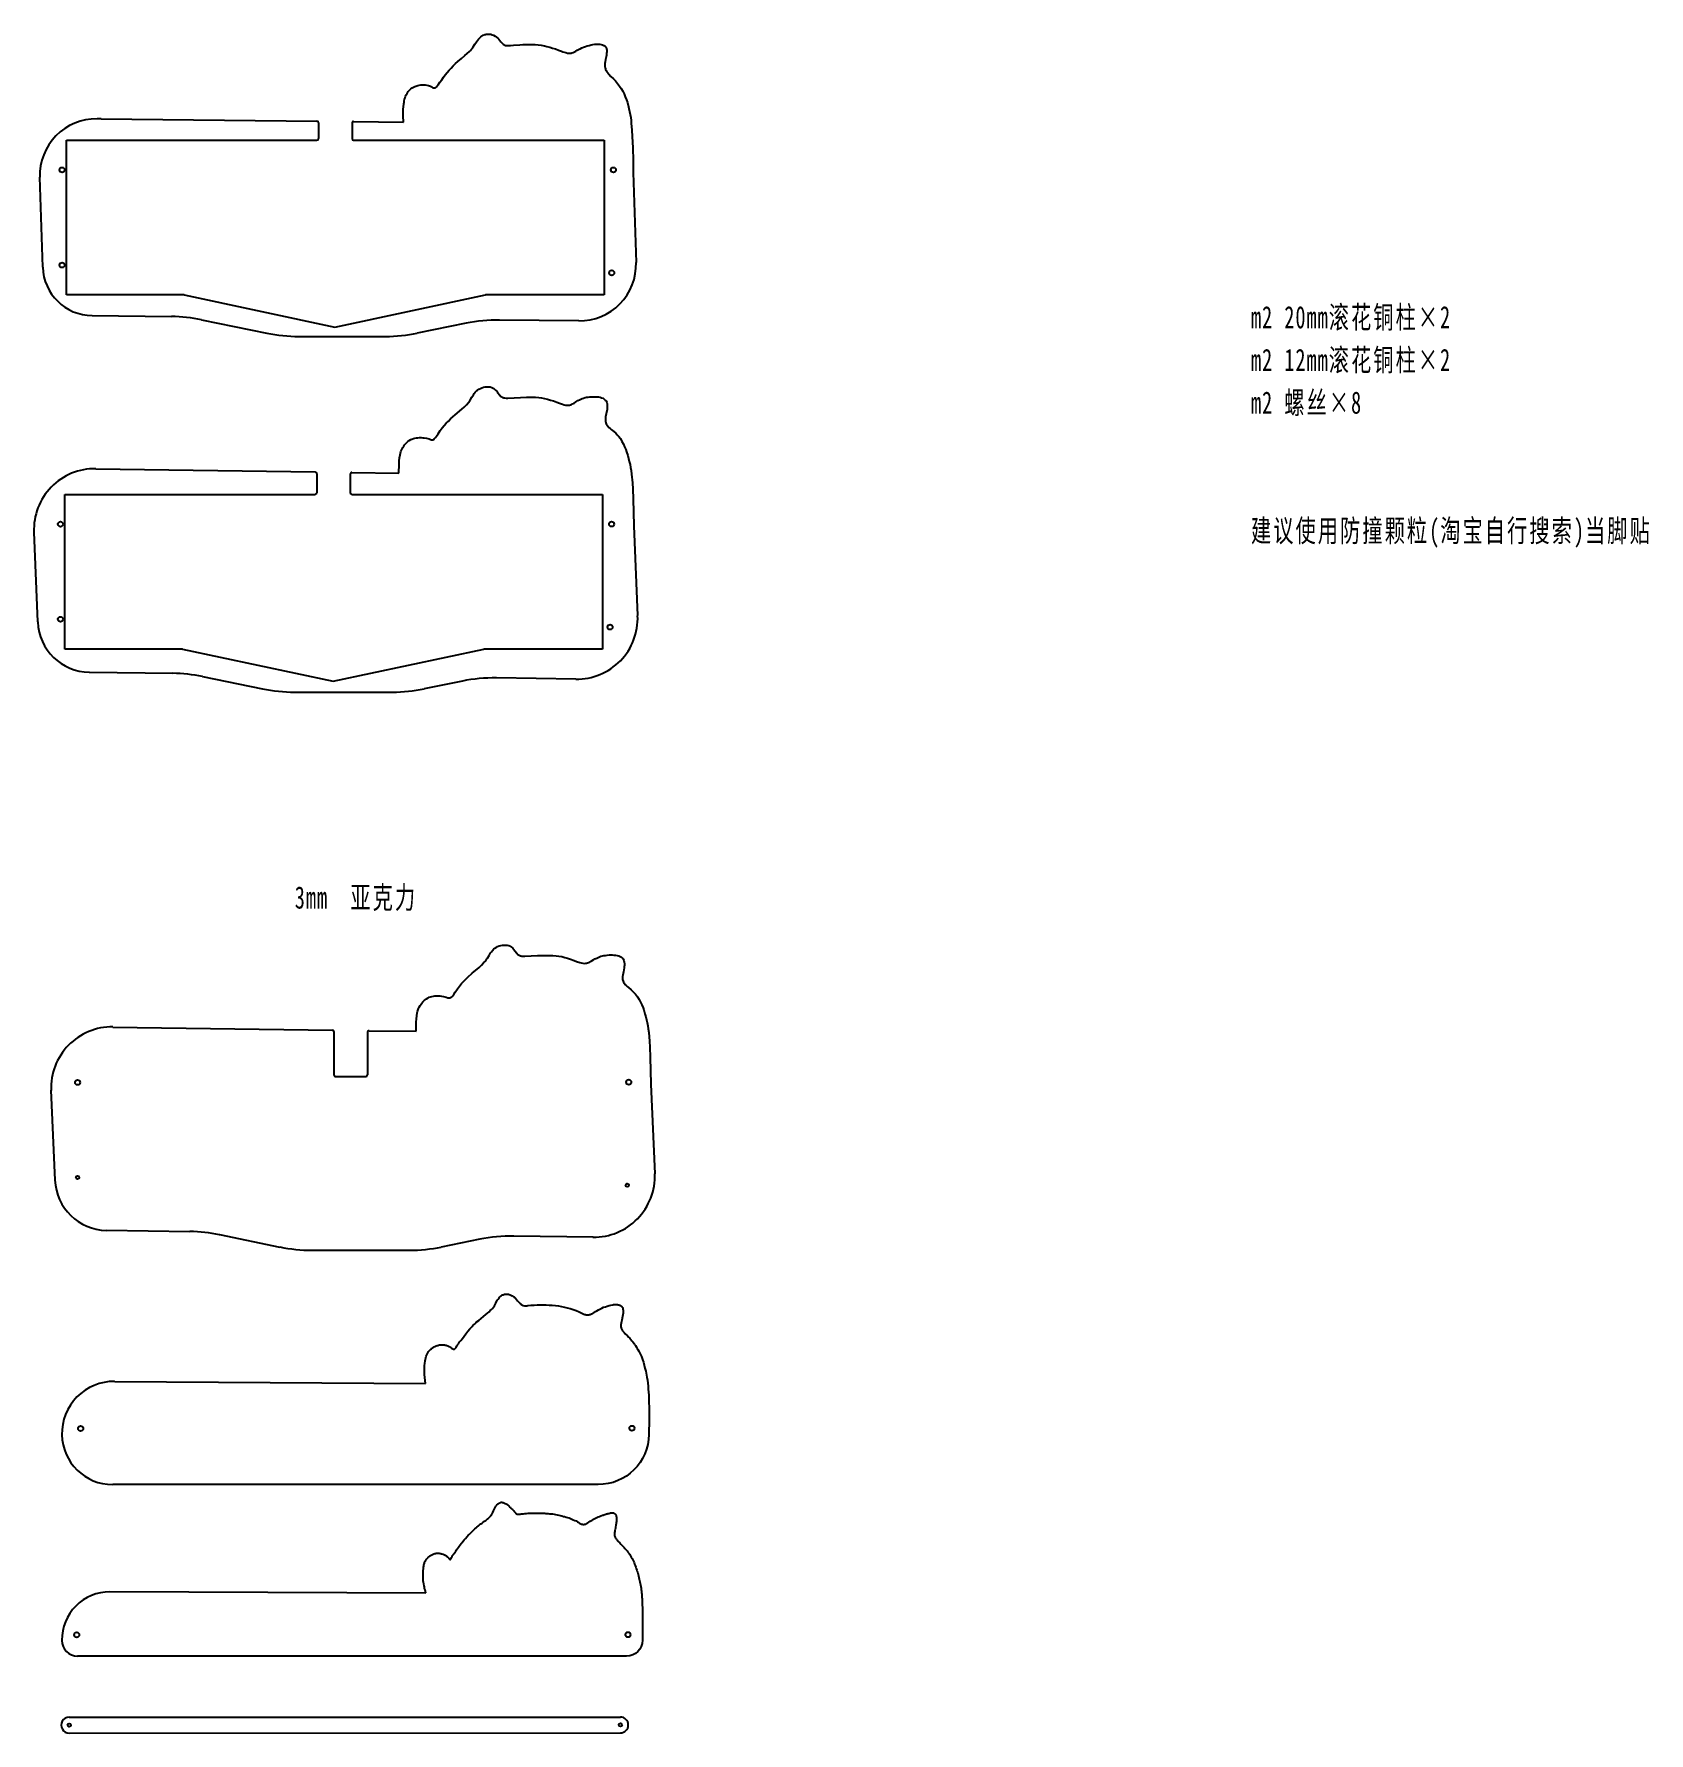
# Model space of a CAD drawing. Extents: x 1237 to 2260, y -732 to 1015.
# Drawn here: x 1244 to 2260, y -732 to 337 of the extents above; entities that cross this region are included whole.
import ezdxf

# ---------------------------------------------------------------- set-up
doc = ezdxf.new("R2010")
doc.units = 0
doc.layers.add('尺寸线层', color=3, linetype='Continuous', lineweight=18)
doc.styles.add('标准', font='', dxfattribs={"width": 0.667})
doc.styles.get('标准').set_extended_font_data('宋体')

msp = doc.modelspace()

# ---------------------------------------------------------------- linework, layer by layer
for p, q in [((1286.2, 283.2), (1283.6, 283.2)), ((1286.2, 283.2), (1421.9, 281.7)), ((1422.9, 280.7), (1422.9, 270.7)), ((1444, 280.5), (1444, 270.7)), ((1445, 281.5), (1476.4, 281.1)), ((1249.4, 189.9), (1247.6, 246.5)), ((1620.9, 249.4), (1622.7, 192.8)), ((1280.6, 159.4), (1330.4, 158.8)), ((1349.4, 156.8), (1390.5, 148.4)), ((1515.8, 154.6), (1485, 148.4)), ((1586.7, 156.1), (1536.8, 156.6)), ((1410.6, 146.3), (1465.1, 146.3)), ((1282.8, 63), (1420.8, 61.1)), ((1421.8, 60.1), (1421.8, 47.9)), ((1442.9, 59.7), (1442.9, 47.9)), ((1443.9, 60.7), (1473.5, 60.3)), ((1246.4, -33.3), (1244, 23.2)), ((1621.2, 27.1), (1623.6, -29.3)), ((1278.8, -64.8), (1331.2, -65.6)), ((1349.9, -67.6), (1387.7, -75.4)), ((1513.5, -70.5), (1489.3, -75.4)), ((1584.8, -69.2), (1534.9, -68.5)), ((1407.8, -77.4), (1469.4, -77.4)), ((1293.6, -288.1), (1431.7, -290)), ((1432.6, -291), (1432.6, -318.2)), ((1453.7, -291.4), (1453.7, -318.2)), ((1454.8, -290.4), (1484.3, -290.8)), ((1433.6, -319.2), (1452.7, -319.2)), ((1257.2, -384.4), (1254.8, -327.9)), ((1632, -324), (1634.4, -380.4)), ((1289.6, -415.9), (1342, -416.7)), ((1360.7, -418.7), (1398.6, -426.5)), ((1524.3, -421.6), (1500.1, -426.5)), ((1595.6, -420.3), (1545.7, -419.6)), ((1418.7, -428.5), (1480.2, -428.5)), ((1294.7, -511), (1490.3, -512.4)), ((1490.5, -644.1), (1291.7, -643.4)), ((1266.1, -722.2), (1612.8, -722.1)), ((1266.1, -732.2), (1612.8, -732.1))]:
    msp.add_line(p, q)
at = {"color": 7, "linetype": 'Continuous', "lineweight": 25}
for p, q in [((1264.3, 172.4), (1264.3, 269.7)), ((1264.3, 269.7), (1421.9, 269.7)), ((1445, 269.7), (1602.6, 269.7)), ((1602.6, 269.7), (1602.6, 172.4)), ((1338.5, 172.4), (1264.3, 172.4)), ((1338.5, 172.4), (1433.2, 152.2)), ((1433.2, 152.2), (1527.9, 172.4)), ((1602.6, 172.4), (1527.9, 172.4)), ((1263.3, -50.4), (1263.3, 46.9)), ((1263.3, 46.9), (1420.8, 46.9)), ((1443.9, 46.9), (1601.5, 46.9)), ((1601.5, 46.9), (1601.5, -50.4)), ((1337.4, -50.4), (1263.3, -50.4)), ((1337.4, -50.4), (1432.1, -70.5)), ((1432.1, -70.5), (1526.9, -50.4)), ((1601.5, -50.4), (1526.9, -50.4))]:
    msp.add_line(p, q, dxfattribs=at)
for points in [[(1476.4, 281.1), (1476.2, 285), (1476.2, 286.9), (1476.2, 289.2), (1476.3, 290.7), (1476.5, 292.6), (1476.7, 293.6), (1476.8, 294.2), (1477.1, 295.5), (1477.4, 296.4), (1477.7, 297.4), (1478.1, 298.2), (1478.6, 299.1), (1479.1, 299.9), (1479.4, 300.4), (1480.3, 301.4), (1481.1, 302), (1481.9, 302.6), (1482.7, 303.1), (1483.6, 303.5), (1484.1, 303.8), (1485.4, 304.2), (1486.3, 304.4), (1487.2, 304.6), (1488.2, 304.6), (1489.2, 304.6), (1490, 304.6), (1491, 304.4), (1492.1, 304.2), (1493.4, 303.7), (1494.2, 303.2), (1494.7, 302.9), (1495.2, 302.7), (1495.6, 302.7), (1496.1, 302.7), (1496.5, 302.8), (1496.7, 302.9), (1497.2, 303.4), (1497.8, 304.1), (1498.1, 304.6), (1499.3, 306.2), (1500.4, 307.8), (1501.5, 309.3), (1502.7, 310.8), (1503.9, 312.4), (1505.1, 313.7), (1506.3, 315.1), (1507.7, 316.5), (1509.1, 317.9), (1510.5, 319.2), (1512.8, 321.2), (1515, 323), (1516.5, 324.2), (1517.9, 325.5), (1518.5, 326.2), (1519.2, 326.9), (1519.9, 327.8), (1520.3, 328.4), (1521.3, 330.1), (1522.3, 331.7), (1522.9, 332.5), (1523.5, 333.3), (1524.2, 334), (1525, 334.7), (1525.8, 335.3), (1526.6, 335.8), (1527.5, 336.2), (1528, 336.3), (1528.4, 336.4), (1528.8, 336.5), (1529.4, 336.5), (1529.8, 336.5), (1530.3, 336.5), (1531.3, 336.4), (1532.2, 336.1), (1533.1, 335.7), (1534, 335.2), (1534.8, 334.6), (1536, 333.6), (1536.4, 333.2), (1537, 332.4), (1537.7, 331.6), (1538.3, 330.9), (1539, 330.2), (1539.4, 330), (1539.7, 329.7), (1540.1, 329.6), (1540.6, 329.4), (1541, 329.4), (1541.5, 329.3), (1542.5, 329.3), (1543.7, 329.4), (1545.6, 329.5), (1549.6, 329.8), (1551.5, 329.9), (1553.5, 329.9), (1555.4, 330), (1557.3, 329.9), (1559.2, 329.9), (1561, 329.7), (1562.9, 329.5), (1565, 329.1), (1566.5, 328.7), (1568.4, 328.2), (1570.2, 327.7), (1572, 327.1), (1573.8, 326.4), (1575.7, 325.7), (1576.7, 325.4), (1578.6, 324.8), (1579.5, 324.5), (1580.5, 324.4), (1580.9, 324.4), (1581.3, 324.4), (1581.8, 324.5), (1582.2, 324.6), (1583.1, 324.9), (1583.9, 325.3), (1584.8, 325.7), (1585.6, 326.3), (1586.9, 327), (1587.6, 327.3), (1588.6, 327.8), (1589.7, 328.3), (1590.9, 328.7), (1592, 329.1), (1593.2, 329.4), (1594.4, 329.7), (1595.5, 329.9), (1596.7, 330.1), (1597.8, 330.2), (1598.8, 330.2), (1599.8, 330.1), (1600.8, 330), (1601.6, 329.7), (1602, 329.6), (1602.3, 329.4), (1602.7, 329.2), (1603, 329), (1603.2, 328.7), (1603.5, 328.4), (1603.7, 328.1), (1603.8, 327.8), (1604, 327.4), (1604.1, 327), (1604.2, 326.6), (1604.2, 326.2), (1604.2, 325.3), (1604.1, 324.3), (1604, 323.2), (1603.8, 322.2), (1603.5, 320.5), (1603.3, 319), (1603.1, 318), (1603.1, 317), (1603.1, 316.1), (1603.2, 315.2), (1603.4, 314.6), (1603.4, 314.3), (1603.8, 313.5), (1604.3, 312.7), (1604.9, 312), (1605.5, 311.3), (1606.9, 309.8), (1608.5, 308.3), (1609.8, 307), (1611.1, 305.4), (1612.2, 303.8), (1613.3, 302.2), (1614.3, 300.5), (1615.1, 298.8), (1615.9, 297), (1616.6, 295.2), (1617.2, 293.4), (1617.9, 290.8), (1618.2, 289.7), (1618.6, 287.8), (1619, 285.9), (1619.3, 284), (1619.5, 282.1), (1619.7, 280.2), (1620.1, 276.3), (1620.3, 271.9), (1620.5, 268.6), (1620.6, 264.8), (1620.8, 257.1), (1620.9, 249.4)], [(1473.5, 60.3), (1473.6, 66), (1473.7, 68.1), (1473.8, 70), (1474.2, 71.9), (1474.4, 72.8), (1474.8, 74), (1475.1, 74.7), (1475.5, 75.6), (1476, 76.5), (1476.5, 77.3), (1477.1, 78.1), (1477.8, 78.9), (1478.5, 79.6), (1479.2, 80.2), (1480, 80.8), (1481.1, 81.4), (1481.7, 81.7), (1482.6, 82.1), (1483.5, 82.3), (1484.5, 82.5), (1485.4, 82.6), (1486.4, 82.7), (1487.4, 82.7), (1488.5, 82.6), (1489.4, 82.5), (1490.8, 82.3), (1492.5, 81.8), (1493.4, 81.4), (1493.9, 81.3), (1494.4, 81.3), (1494.8, 81.3), (1495.2, 81.5), (1495.6, 81.7), (1495.9, 82), (1496.6, 82.7), (1497.2, 83.5), (1498.1, 85), (1499.5, 87.1), (1500.7, 88.8), (1502, 90.3), (1503.3, 91.7), (1504.7, 93.1), (1506, 94.4), (1508.8, 96.9), (1513.1, 100.5), (1514.6, 101.9), (1516, 103.3), (1517.3, 104.7), (1518.1, 105.8), (1518.4, 106.3), (1519.4, 108), (1520.4, 109.6), (1520.9, 110.4), (1521.5, 111.2), (1522.5, 112.2), (1523, 112.5), (1523.8, 113.1), (1524.8, 113.6), (1525.7, 114), (1526.8, 114.3), (1527.8, 114.5), (1528.9, 114.6), (1529.9, 114.6), (1530.9, 114.5), (1531.9, 114.2), (1532.8, 113.8), (1533.3, 113.5), (1534.3, 112.6), (1535, 111.8), (1535.6, 111), (1536.9, 109.4), (1537.5, 108.7), (1538.3, 108.2), (1538.7, 107.9), (1539.1, 107.8), (1539.5, 107.7), (1540, 107.6), (1541, 107.5), (1542, 107.5), (1546, 107.7), (1549.9, 107.9), (1553.8, 108.1), (1555.7, 108.1), (1557.6, 108.1), (1559.5, 108), (1561.6, 107.8), (1563.2, 107.6), (1565.1, 107.3), (1566.9, 106.8), (1568.8, 106.3), (1570.7, 105.7), (1572.9, 104.9), (1574.5, 104.3), (1576.4, 103.6), (1577.4, 103.3), (1578.3, 103.1), (1579.3, 103), (1580.2, 103.1), (1580.8, 103.1), (1582, 103.5), (1582.8, 103.9), (1583.7, 104.4), (1585.4, 105.5), (1586, 105.9), (1587.1, 106.4), (1588, 106.8), (1588.8, 107.2), (1589.7, 107.5), (1590.7, 107.8), (1591.6, 108), (1592.6, 108.1), (1593.6, 108.3), (1595, 108.4), (1595.7, 108.4), (1596.8, 108.4), (1597.9, 108.3), (1599, 108.2), (1600, 108), (1601, 107.7), (1601.9, 107.4), (1602.7, 106.9), (1603.3, 106.3), (1603.6, 106), (1603.8, 105.8), (1604.2, 104.8), (1604.5, 103.9), (1604.6, 102.9), (1604.6, 101.9), (1604.5, 100.8), (1604.4, 100.3), (1603.9, 97.7), (1603.5, 95.7), (1603.4, 94.7), (1603.4, 93.8), (1603.4, 92.9), (1603.6, 91.9), (1603.9, 91.3), (1604.4, 90.5), (1604.9, 89.8), (1605.6, 89.1), (1606.3, 88.4), (1607.1, 87.8), (1608.7, 86.4), (1609.9, 85.4), (1610.9, 84.3), (1611.6, 83.6), (1612.8, 82), (1613.8, 80.3), (1614.7, 78.6), (1615.5, 76.9), (1616.2, 75.1), (1616.7, 73.8), (1617.5, 71.4), (1618, 69.5), (1618.4, 67.6), (1618.9, 65.7), (1619.2, 63.8), (1619.5, 61.9), (1619.9, 59.6), (1620.4, 54.2), (1620.6, 50.3), (1620.8, 44.1), (1621.2, 27.1)], [(1484.3, -290.8), (1484.4, -285.1), (1484.5, -283), (1484.7, -281.1), (1485, -279.2), (1485.2, -278.3), (1485.6, -277.1), (1485.9, -276.4), (1486.3, -275.5), (1486.8, -274.6), (1487.4, -273.8), (1488, -273), (1488.6, -272.2), (1489.3, -271.5), (1490.1, -270.9), (1490.8, -270.3), (1492, -269.7), (1492.5, -269.4), (1493.4, -269), (1494.3, -268.8), (1495.3, -268.6), (1496.2, -268.5), (1497.2, -268.4), (1498.2, -268.4), (1499.3, -268.5), (1500.3, -268.6), (1501.6, -268.8), (1503.3, -269.3), (1504.2, -269.7), (1504.7, -269.8), (1505.2, -269.8), (1505.6, -269.8), (1506, -269.6), (1506.4, -269.4), (1506.7, -269.1), (1507.4, -268.4), (1508, -267.6), (1508.9, -266.1), (1510.3, -264), (1511.6, -262.3), (1512.8, -260.8), (1514.1, -259.4), (1515.5, -258), (1516.8, -256.7), (1519.6, -254.2), (1523.9, -250.6), (1525.4, -249.2), (1526.8, -247.8), (1528.1, -246.4), (1528.9, -245.3), (1529.2, -244.8), (1530.2, -243.1), (1531.2, -241.5), (1531.8, -240.7), (1532.4, -239.9), (1533.3, -238.9), (1533.8, -238.5), (1534.6, -238), (1535.6, -237.5), (1536.6, -237.1), (1537.6, -236.8), (1538.6, -236.6), (1539.7, -236.5), (1540.7, -236.5), (1541.7, -236.6), (1542.7, -236.9), (1543.6, -237.3), (1544.1, -237.6), (1545.1, -238.5), (1545.8, -239.3), (1546.4, -240.1), (1547.7, -241.7), (1548.3, -242.4), (1549.1, -242.9), (1549.5, -243.1), (1549.9, -243.3), (1550.3, -243.4), (1550.8, -243.5), (1551.8, -243.6), (1552.8, -243.6), (1556.8, -243.4), (1560.7, -243.2), (1564.6, -243), (1566.5, -243), (1568.4, -243), (1570.3, -243.1), (1572.4, -243.3), (1574, -243.5), (1575.9, -243.8), (1577.8, -244.3), (1579.6, -244.8), (1581.5, -245.4), (1583.7, -246.2), (1585.3, -246.8), (1587.3, -247.5), (1588.2, -247.8), (1589.2, -248), (1590.1, -248.1), (1591, -248), (1591.6, -247.9), (1592.8, -247.6), (1593.6, -247.2), (1594.5, -246.7), (1596.2, -245.6), (1596.8, -245.2), (1597.9, -244.7), (1598.8, -244.3), (1599.6, -243.9), (1600.5, -243.6), (1601.5, -243.3), (1602.4, -243.1), (1603.4, -243), (1604.4, -242.8), (1605.8, -242.7), (1606.5, -242.7), (1607.6, -242.7), (1608.7, -242.8), (1609.8, -242.9), (1610.8, -243.1), (1611.8, -243.4), (1612.7, -243.7), (1613.5, -244.2), (1614.2, -244.8), (1614.4, -245.1), (1614.6, -245.3), (1615, -246.3), (1615.3, -247.2), (1615.4, -248.2), (1615.4, -249.2), (1615.3, -250.2), (1615.2, -250.8), (1614.7, -253.4), (1614.4, -255.4), (1614.2, -256.4), (1614.2, -257.3), (1614.2, -258.2), (1614.5, -259.2), (1614.7, -259.8), (1615.2, -260.6), (1615.7, -261.3), (1616.4, -262), (1617.1, -262.7), (1617.9, -263.3), (1619.5, -264.7), (1620.7, -265.7), (1621.7, -266.8), (1622.4, -267.5), (1623.6, -269.1), (1624.6, -270.8), (1625.5, -272.5), (1626.3, -274.2), (1627.1, -276), (1627.5, -277.3), (1628.3, -279.7), (1628.8, -281.6), (1629.3, -283.5), (1629.7, -285.3), (1630, -287.3), (1630.3, -289.2), (1630.7, -291.5), (1631.2, -296.9), (1631.4, -300.8), (1631.6, -307), (1632, -324)]]:
    msp.add_lwpolyline(points)
for points in [[(1490.3, -512.4), (1490.1, -510.5), (1489.8, -508.6), (1489.6, -506.7), (1489.6, -506.2), (1489.6, -504.8), (1489.6, -503.9), (1489.6, -502.9), (1489.7, -501), (1489.8, -499.8), (1490, -498.1), (1490.2, -497.1), (1490.4, -496.2), (1490.7, -495.2), (1491, -494.3), (1491.4, -493.5), (1491.9, -492.6), (1492.2, -492.2), (1492.5, -491.8), (1492.8, -491.5), (1493.1, -491.1), (1493.5, -490.8), (1493.9, -490.5), (1494.3, -490.1), (1494.7, -489.8), (1495.1, -489.6), (1495.6, -489.3), (1496.5, -488.9), (1497, -488.7), (1497.5, -488.5), (1498, -488.4), (1498.5, -488.2), (1499, -488.1), (1499.6, -488), (1500.1, -488), (1500.6, -488), (1501.1, -488), (1501.7, -488), (1502.2, -488.1), (1502.7, -488.2), (1503.2, -488.3), (1503.7, -488.4), (1504.2, -488.6), (1504.7, -488.8), (1505.2, -489.1), (1505.7, -489.3), (1506, -489.6), (1506.6, -490), (1507, -490.3), (1507.4, -490.6), (1507.6, -490.7), (1507.8, -490.7), (1508, -490.8), (1508.1, -490.8), (1508.3, -490.7), (1508.5, -490.7), (1508.7, -490.5), (1508.8, -490.4), (1509.1, -490.1), (1509.5, -489.6), (1510, -488.7), (1510.4, -488.1), (1510.6, -487.7), (1510.9, -487.3), (1511.2, -486.9), (1511.7, -486.1), (1512.4, -485.2), (1513.4, -484), (1514.5, -482.5), (1515.7, -481), (1516.9, -479.5), (1518.2, -478), (1519.5, -476.5), (1520.1, -475.8), (1521.1, -474.9), (1521.5, -474.5), (1522.2, -473.8), (1523.7, -472.6), (1526.7, -470.2), (1528.2, -469), (1529.3, -468.1), (1530.3, -467.2), (1531, -466.5), (1531.7, -465.8), (1532.3, -465.1), (1532.9, -464.3), (1533.6, -463.4), (1534, -462.7), (1534.5, -461.8), (1535.4, -460), (1535.9, -459.2), (1536.5, -458.4), (1536.8, -458), (1537.1, -457.7), (1537.4, -457.4), (1537.8, -457.1), (1538.2, -456.8), (1538.5, -456.6), (1539, -456.5), (1539.4, -456.3), (1539.9, -456.2), (1540.4, -456.2), (1540.9, -456.1), (1541.4, -456.1), (1541.9, -456.2), (1542.4, -456.2), (1542.9, -456.3), (1543.4, -456.5), (1543.9, -456.7), (1544.4, -456.9), (1544.8, -457.1), (1545.4, -457.5), (1545.7, -457.7), (1546.1, -458), (1546.5, -458.3), (1546.8, -458.7), (1547.5, -459.5), (1548.2, -460.3), (1548.9, -461.1), (1549.5, -461.8), (1549.9, -462.1), (1550.2, -462.4), (1550.6, -462.7), (1550.9, -462.9), (1551.3, -463.1), (1551.7, -463.3), (1552.4, -463.4), (1552.6, -463.4), (1553.1, -463.4), (1553.9, -463.4), (1554.5, -463.3), (1556.5, -463.1), (1558.5, -463), (1560.4, -462.9), (1562.3, -462.9), (1564.3, -462.9), (1566.2, -462.9), (1568.1, -463), (1570, -463.1), (1571.9, -463.3), (1573.8, -463.5), (1575.7, -463.8), (1577.6, -464.2), (1579.4, -464.7), (1581.3, -465.2), (1583.1, -465.8), (1585, -466.5), (1586.8, -467.3), (1587.8, -467.7), (1589.5, -468.6), (1589.9, -468.7), (1590.4, -468.9), (1590.8, -469), (1591.3, -469.2), (1591.7, -469.2), (1592.1, -469.2), (1592.5, -469.2), (1592.9, -469.1), (1593.4, -469), (1593.8, -468.9), (1594.2, -468.8), (1594.6, -468.6), (1595.5, -468.2), (1596.3, -467.7), (1597.2, -467.1), (1598.1, -466.6), (1599.1, -466), (1599.8, -465.6), (1601.2, -464.9), (1602.3, -464.4), (1603.4, -464), (1604.6, -463.6), (1605.7, -463.3), (1606.9, -463), (1608, -462.8), (1608.5, -462.7), (1609, -462.7), (1609.5, -462.6), (1610, -462.6), (1610.5, -462.6), (1611, -462.7), (1611.4, -462.8), (1611.8, -462.8), (1612.2, -463), (1612.6, -463.1), (1612.9, -463.3), (1613.2, -463.5), (1613.5, -463.7), (1613.7, -464), (1614, -464.3), (1614.1, -464.6), (1614.3, -464.9), (1614.4, -465.3), (1614.4, -465.7), (1614.5, -466.2), (1614.5, -466.6), (1614.5, -467.1), (1614.5, -468.1), (1614.3, -469.1), (1614.2, -470.2), (1613.7, -472.5), (1613.5, -473.4), (1613.3, -474.4), (1613.2, -475.4), (1613.2, -475.8), (1613.2, -476.3), (1613.2, -476.7), (1613.3, -477.2), (1613.4, -477.5), (1613.5, -478), (1613.7, -478.4), (1613.9, -478.8), (1614.2, -479.2), (1614.5, -479.6), (1615.1, -480.3), (1615.8, -481), (1617.2, -482.4), (1617.8, -482.9), (1618.7, -483.9), (1619.4, -484.6), (1620, -485.4), (1620.7, -486.2), (1621.3, -486.9), (1621.8, -487.7), (1622.4, -488.5), (1622.9, -489.4), (1623.4, -490.2), (1623.9, -491), (1624.4, -491.9), (1625.2, -493.6), (1626, -495.4), (1626.7, -497.2), (1627.3, -499), (1627.8, -500.8), (1628.3, -502.7), (1628.8, -504.6), (1629.2, -507), (1629.5, -508.3), (1629.8, -510.2), (1630, -512.1), (1630.2, -514), (1630.4, -515.9), (1630.5, -517.8), (1630.7, -519.7), (1630.8, -524), (1630.9, -527.4), (1630.9, -531.2), (1630.9, -535), (1630.8, -544.3, -0.41098), (1598.8, -575.9), (1293.5, -575.9)], [(1490.5, -644.1), (1490, -642.2), (1489.7, -641.3), (1489.5, -640.3), (1489.3, -639.5), (1489.1, -638.4), (1488.9, -637.5), (1488.8, -636.5), (1488.8, -636), (1488.7, -635.7), (1488.7, -634.6), (1488.7, -633.6), (1488.7, -632.6), (1488.7, -631.1), (1488.8, -629.7), (1488.9, -628.8), (1488.9, -628.3), (1489, -627.8), (1489.1, -627.2), (1489.1, -626.8), (1489.2, -626.4), (1489.4, -625.9), (1489.5, -625.4), (1489.7, -625), (1489.9, -624.5), (1490.1, -624.1), (1490.4, -623.5), (1490.6, -623.2), (1490.9, -622.8), (1491.2, -622.4), (1491.5, -622.1), (1491.8, -621.7), (1492.1, -621.4), (1492.5, -621.1), (1492.9, -620.8), (1493.3, -620.5), (1493.7, -620.2), (1494.2, -620), (1494.6, -619.8), (1495.1, -619.6), (1495.5, -619.4), (1496, -619.3), (1496.5, -619.2), (1497, -619.1), (1497.4, -619.1), (1497.8, -619), (1498.4, -619.1), (1498.9, -619.1), (1499.4, -619.2), (1499.9, -619.3), (1500.3, -619.4), (1500.6, -619.5), (1501.3, -619.7), (1501.7, -619.9), (1502.2, -620.1), (1502.6, -620.3), (1502.9, -620.4), (1503, -620.5), (1503.4, -620.8), (1503.7, -621.1), (1504.1, -621.4), (1504.4, -621.8), (1504.8, -622.1), (1505, -622.4), (1505.3, -622.8), (1505.4, -622.9), (1505.5, -623), (1505.5, -623), (1505.7, -623.1), (1505.7, -623.1), (1505.8, -623.1), (1505.9, -623), (1506, -623), (1506, -622.9), (1506.1, -622.8), (1506.2, -622.7), (1506.2, -622.6), (1506.4, -622.3), (1506.6, -621.8), (1506.7, -621.5), (1506.9, -621.3), (1507, -621), (1507.1, -620.8), (1507.3, -620.6), (1507.4, -620.4), (1507.8, -619.9), (1507.9, -619.7), (1508.2, -619.3), (1508.7, -618.6), (1509.3, -617.8), (1509.8, -616.9), (1510.4, -616.1), (1510.9, -615.3), (1511.4, -614.7), (1512.1, -613.7), (1512.7, -613), (1513, -612.5), (1514.6, -610.7), (1515.4, -609.8), (1516.5, -608.5), (1517.1, -607.8), (1517.6, -607.3), (1518.5, -606.4), (1520.1, -604.9), (1521.3, -603.8), (1522, -603.1), (1522.5, -602.7), (1523.5, -601.8), (1524.2, -601.2), (1525.1, -600.5), (1525.8, -600.1), (1526.6, -599.5), (1527.3, -598.9), (1528.2, -598.4), (1528.9, -597.8), (1529.3, -597.5), (1529.7, -597.2), (1530.1, -596.9), (1530.3, -596.7), (1530.7, -596.2), (1531.1, -595.8), (1531.4, -595.5), (1531.6, -595.1), (1531.9, -594.6), (1532.1, -594.2), (1532.4, -593.8), (1532.6, -593.4), (1533, -592.5), (1533.4, -591.6), (1533.8, -590.8), (1534, -590.3), (1534.3, -589.9), (1534.5, -589.5), (1534.8, -589.1), (1535, -588.8), (1535.3, -588.5), (1535.5, -588.3), (1535.7, -588.1), (1535.9, -588), (1536.1, -587.8), (1536.3, -587.7), (1536.5, -587.5), (1536.7, -587.4), (1536.9, -587.3), (1537.2, -587.2), (1537.4, -587.1), (1537.6, -587.1), (1537.9, -587), (1538.2, -587), (1538.3, -587), (1538.6, -587.1), (1538.8, -587.1), (1539, -587.2), (1539.5, -587.4), (1540, -587.6), (1540.4, -587.7), (1540.9, -588), (1541.3, -588.2), (1541.5, -588.3), (1541.6, -588.4), (1541.9, -588.6), (1542.1, -588.7), (1542.4, -589.1), (1542.7, -589.4), (1543.1, -589.8), (1543.4, -590.1), (1543.7, -590.5), (1544.4, -591.2), (1544.9, -591.6), (1545.8, -592.5), (1546.1, -592.9), (1546.5, -593.3), (1546.8, -593.6), (1547, -593.8), (1547.1, -594), (1547.3, -594.2), (1547.5, -594.3), (1547.7, -594.5), (1547.9, -594.5), (1548.1, -594.6), (1548.3, -594.6), (1548.6, -594.6), (1548.8, -594.6), (1549.1, -594.6), (1549.3, -594.5), (1549.8, -594.5), (1550.4, -594.4), (1550.9, -594.3), (1551.9, -594.2), (1552.8, -594), (1553.8, -594), (1554.8, -593.9), (1555.7, -593.8), (1556.6, -593.8), (1557.6, -593.8), (1558.3, -593.8), (1559.5, -593.8), (1560.5, -593.8), (1561.4, -593.8), (1562.4, -593.8), (1563.4, -593.8), (1564.3, -593.9), (1565.3, -593.9), (1566, -594), (1567.3, -594.1), (1568.2, -594.2), (1569.2, -594.3), (1570.2, -594.4), (1571.1, -594.6), (1572.1, -594.8), (1573, -594.9), (1574, -595.1), (1574.9, -595.3), (1575.9, -595.6), (1577, -595.9), (1577.7, -596), (1578.7, -596.3), (1579.6, -596.6), (1580.5, -596.9), (1581.4, -597.2), (1582.3, -597.6), (1583.2, -598), (1584.1, -598.4), (1585, -598.8), (1585.8, -599.3), (1586.2, -599.6), (1586.7, -599.8), (1587.2, -600.2), (1587.9, -600.6), (1588.2, -600.7), (1588.4, -600.8), (1588.5, -600.9), (1588.8, -600.9), (1589, -600.9), (1589.2, -601), (1589.4, -601), (1589.6, -601), (1589.9, -601), (1590.2, -600.9), (1590.3, -600.9), (1590.5, -600.8), (1590.8, -600.8), (1591, -600.7), (1591.5, -600.4), (1591.9, -600.2), (1592.4, -599.9), (1592.9, -599.6), (1593.8, -599), (1594.2, -598.7), (1594.6, -598.4), (1595.1, -598.2), (1595.5, -597.9), (1595.9, -597.7), (1596.4, -597.4), (1597.2, -597), (1598, -596.6), (1598.9, -596.2), (1599.7, -595.9), (1600.6, -595.5), (1601.5, -595.2), (1602, -595.1), (1602.5, -594.9), (1603, -594.7), (1603.6, -594.5), (1604, -594.4), (1604.5, -594.3), (1605, -594.1), (1605.6, -594), (1606.1, -593.8), (1606.6, -593.7), (1607.1, -593.7), (1607.3, -593.7), (1607.6, -593.6), (1607.8, -593.6), (1608, -593.7), (1608.2, -593.7), (1608.4, -593.7), (1608.6, -593.8), (1608.8, -593.8), (1608.9, -593.9), (1609.1, -594), (1609.2, -594.1), (1609.4, -594.2), (1609.5, -594.3), (1609.6, -594.5), (1609.7, -594.6), (1609.8, -594.8), (1609.9, -594.9), (1610, -595.1), (1610.1, -595.3), (1610.1, -595.5), (1610.2, -595.7), (1610.2, -596), (1610.3, -596.2), (1610.3, -596.4), (1610.3, -596.9), (1610.3, -597.5), (1610.3, -598), (1610.3, -598.6), (1610.3, -599.1), (1610.2, -599.7), (1610.1, -600.3), (1610, -601.5), (1609.8, -602.7), (1609.7, -603.3), (1609.5, -604.1), (1609.4, -604.4), (1609.3, -605), (1609.3, -605.5), (1609.2, -606), (1609.2, -606.5), (1609.1, -607), (1609.1, -607.4), (1609.2, -607.6), (1609.2, -607.9), (1609.2, -608.1), (1609.3, -608.3), (1609.3, -608.5), (1609.4, -608.6), (1609.5, -609), (1609.6, -609.2), (1609.8, -609.6), (1610.1, -610), (1610.4, -610.4), (1610.7, -610.8), (1611, -611.2), (1611.5, -611.7), (1612.4, -612.6), (1613.1, -613.4), (1613.7, -614.1), (1615.1, -615.5), (1615.7, -616.2), (1616.4, -616.9), (1617, -617.6), (1617.6, -618.4), (1618.3, -619.3), (1618.7, -619.9), (1619.2, -620.7), (1619.7, -621.5), (1620.2, -622.4), (1620.6, -623.3), (1621, -624.1), (1621.4, -625), (1621.8, -625.9), (1622.2, -626.8), (1622.5, -627.8), (1622.8, -628.7), (1623.2, -629.8), (1623.4, -630.6), (1623.7, -631.5), (1624, -632.4), (1624.2, -633.4), (1624.5, -634.3), (1624.7, -635.3), (1624.9, -636.2), (1625.1, -637.1), (1625.3, -638.1), (1625.5, -639), (1625.7, -640), (1625.8, -641), (1625.9, -641.8), (1626.1, -642.9), (1626.2, -643.8), (1626.3, -644.8), (1626.4, -645.8), (1626.4, -646.7), (1626.5, -647.7), (1626.6, -649.6), (1626.6, -651.6), (1626.7, -653.5), (1626.7, -655.5), (1626.7, -659.9), (1626.7, -665.2), (1626.7, -673.8, -0.413668), (1616.7, -683.8), (1271.4, -683.8)]]:
    msp.add_lwpolyline(points, format="xyb")
for centre in [(1261.6, 251), (1608.4, 251), (1261.6, 191.2), (1607.4, 186.3), (1260.6, 28.2), (1607.3, 28.3), (1260.6, -31.6), (1606.3, -36.5), (1271.4, -322.9), (1618.1, -322.8), (1273.3, -540.6), (1620.1, -540.5), (1270.8, -670.4), (1617.6, -670.3)]:
    msp.add_circle(centre, 1.6)
at = {"linetype": 'Continuous'}
for centre in [(1271.4, -382.7), (1617.1, -387.6), (1266.1, -727.2), (1612.8, -727.1)]:
    msp.add_circle(centre, 1.05, dxfattribs=at)
for centre, radius, start, end in [((1283.2, 247.6), 35.6, 89.3877, 181.7675), ((1421.9, 280.7), 1, 0, 89.3755), ((1445, 280.5), 1, 89.3755, 180), ((1587.1, 191.7), 35.6, 269.3877, 1.7675), ((1280.9, 190.9), 31.5, 181.7675, 269.3877), ((1329.3, 58.8), 100, 78.4023, 89.3839), ((1535.7, 56.6), 100, 89.3839, 101.5087), ((1410.6, 246.3), 100, 258.4023, 270), ((1465.1, 246.3), 100, 270, 281.5087), ((1282.3, 24.7), 38.4, 89.1922, 182.2857), ((1420.8, 60.1), 1, 0, 89.1749), ((1443.9, 59.7), 1, 89.1749, 180), ((1585.3, -30.9), 38.4, 269.1922, 2.2857), ((1279.2, -32), 32.9, 182.2857, 269.1922), ((1329.8, -165.6), 100, 78.4023, 89.1814), ((1533.4, -168.5), 100, 89.1814, 101.5087), ((1407.8, 22.6), 100, 258.4023, 270), ((1469.4, 22.6), 100, 270, 281.5087), ((1293.1, -326.4), 38.4, 89.1922, 182.2857), ((1431.6, -291), 1, 0, 89.1749), ((1454.7, -291.4), 1, 89.1749, 180), ((1433.6, -318.2), 1, 180, 270), ((1452.7, -318.2), 1, 270, 0), ((1290, -383.1), 32.9, 182.2857, 269.1922), ((1596.1, -381.9), 38.4, 269.1922, 2.2857), ((1340.6, -516.7), 100, 78.4023, 89.1814), ((1418.7, -328.5), 100, 258.4023, 270), ((1480.2, -328.5), 100, 270, 281.5087), ((1544.3, -519.6), 100, 89.1814, 101.5087), ((1294.4, -543.9), 32.9, 89.5874, 181.2161), ((1293.5, -543.9), 32, 181.2087, 270), ((1291.6, -673.5), 30.1, 89.7914, 180.6281), ((1271.4, -673.8), 10, 180.5247, 270), ((1266.1, -727.2), 5, 90, 270.0161), ((1612.8, -727.1), 5, 270.0161, 90)]:
    msp.add_arc(centre, radius, start, end)
at = {"lineweight": 25}
for centre, start, end in [((1421.9, 270.7), 270, 0), ((1445, 270.7), 180, 270), ((1420.8, 47.9), 270, 0), ((1443.9, 47.9), 180, 270)]:
    msp.add_arc(centre, 1, start, end, dxfattribs=at)

# ---------------------------------------------------------------- texts
at = {"layer": '尺寸线层', "char_height": 14, "attachment_point": 1, "line_spacing_factor": 1.15057, "style": '标准'}
for s, insert, width in [('{\\T1.1;m2 20mm滚花铜柱×2\\Pm2 12mm滚花铜柱×2\\Pm2 螺丝×8\\P\\P\\P建议使用防撞颗粒(淘宝自行搜索)当脚贴}', (2009.5, 165.4), 260.724), ('{\\T1.1;3mm  亚克力}', (1408, -199.6), 161.98)]:
    msp.add_mtext(s, dxfattribs=dict(at, insert=insert, width=width))

doc.saveas('drawing.dxf')
